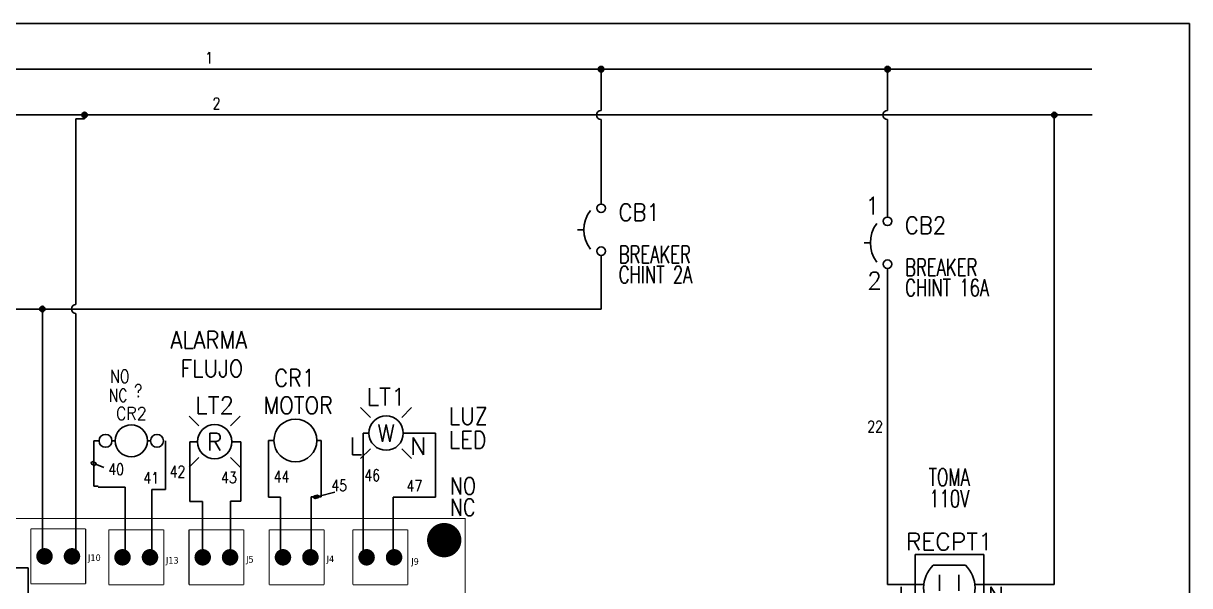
# Model space of a CAD drawing. Header units: millimetres. Extents: x 132.2 to 153, y 110.3 to 126.5.
# Drawn here: x 140.25 to 152.99, y 120.38 to 126.52 of the extents above; entities that cross this region are included whole.
import ezdxf
from ezdxf.enums import TextEntityAlignment as Align

# ---------------------------------------------------------------- set-up
doc = ezdxf.new("R2010")
doc.units = ezdxf.units.MM
doc.linetypes.add('DOT2', pattern=[0.635, 0, -0.635])
doc.linetypes.add('HIDDEN2', pattern=[0.1875, 0.125, -0.0625])
for name, color, linetype in [('12632256', 7, 'Continuous'), ('MISC', 7, 'Continuous'), ('SYMS', 7, 'Continuous'), ('TAGS', 250, 'Continuous'), ('WIRES', 7, 'Continuous'), ('XREF', 7, 'Continuous')]:
    doc.layers.add(name, color=color, linetype=linetype)
for name, color, linetype, true_color in [('DESC', 7, 'Continuous', 0x000000), ('TERMS', 7, 'Continuous', 0x000000), ('WIRENO', 7, 'Continuous', 0x000000)]:
    doc.layers.add(name, color=color, linetype=linetype, true_color=true_color)
doc.styles.get("Standard").update_dxf_attribs({"font": 'tahoma.ttf'})
doc.styles.add('WD', font='romans.shx')

# ---------------------------------------------------------------- blocks, each defined once
blk = doc.blocks.new('HCN1RDUP')
for p, q in [((-0.25, 0.2188), (0.25, 0.2188)), ((-0.25, -0.6562), (-0.25, 0.2188)), ((0.25, 0.2188), (0.25, -0.6562)), ((0.117, 0.1404), (-0.117, 0.1404)), ((-0.0711, 0.071), (-0.0711, -0.0461)), ((0.0695, 0.071), (0.0695, -0.0461)), ((-0.0242, -0.093), (0.0226, -0.093)), ((-0.0242, -0.1249), (-0.0242, -0.093)), ((0.0076, -0.1399), (-0.0092, -0.1399)), ((0.0226, -0.093), (0.0226, -0.1249)), ((0.117, -0.1872), (-0.117, -0.1872)), ((0.117, -0.2346), (-0.117, -0.2346)), ((-0.0711, -0.304), (-0.0711, -0.4211)), ((0.0695, -0.304), (0.0695, -0.4211)), ((-0.0242, -0.468), (0.0226, -0.468)), ((-0.0242, -0.4999), (-0.0242, -0.468)), ((0.0226, -0.468), (0.0226, -0.4999)), ((0.117, -0.5622), (-0.117, -0.5622)), ((0.0076, -0.5149), (-0.0092, -0.5149)), ((0.25, -0.6562), (-0.25, -0.6562))]:
    blk.add_line(p, q)
for centre, radius, start, end in [((0.039, -0.0234), 0.2262, 133.60282, 226.39718), ((-0.039, -0.0234), 0.2262, 313.60282, 46.39718), ((-0.0092, -0.1249), 0.015, 180, 270), ((0.0076, -0.1249), 0.015, 270, 0), ((0.039, -0.3984), 0.2262, 133.60282, 226.39718), ((-0.039, -0.3984), 0.2262, 313.60282, 46.39718), ((-0.0092, -0.4999), 0.015, 180, 270), ((0.0076, -0.4999), 0.015, 270, 0)]:
    blk.add_arc(centre, radius, start, end)
at = {"style": 'WD'}
for tag, width, p in [('INST', 0.7, (0, 1.0446)), ('LOC', 0.7, (0, 0.875)), ('DESC1', 0.7, (0, 0.7187)), ('DESC2', 0.7, (0, 0.5625)), ('RATING1', 0.9, (0, 0.4062))]:
    blk.add_attdef(tag, text='', height=0.125, dxfattribs=dict(at, width=width)).set_placement(p, align=Align.CENTER)
blk.add_attdef('TAG1', text='', height=0.125, dxfattribs=at).set_placement((0, 0.25), align=Align.CENTER)
for tag, p, height, flags in [('FAMILY', (0.2047, 0.1523), 0.01, 9), ('X4TERM01', (-0.1875, 0), 0.0125, 1), ('X1TERM02', (0.1875, 0), 0.0125, 1), ('X8TERM03', (0.0003, -0.1404), 0.0125, 1), ('X4TERM04', (-0.1875, -0.375), 0.0125, 1), ('X1TERM05', (0.1875, -0.375), 0.0125, 1), ('X8TERM06', (0.0003, -0.5154), 0.0125, 1)]:
    blk.add_attdef(tag, p, '', height=height, dxfattribs=dict(at, flags=flags))
at = {"linetype": 'Continuous', "style": 'WD', "flags": 9}
for tag, p in [('MFG', (0.2278, 0.0887)), ('CAT', (0.2297, 0.1082)), ('ASSYCODE', (0.23, 0.0714))]:
    blk.add_attdef(tag, text='', height=0.01, dxfattribs=at).set_placement(p, align=Align.CENTER)
at = {"linetype": 'Continuous', "style": 'WD', "flags": 8}
for tag, p in [('TERM01', (-0.2812, -0.0158)), ('TERM04', (-0.2812, -0.3907))]:
    blk.add_attdef(tag, text='', height=0.125, dxfattribs=at).set_placement(p, align=Align.TOP_RIGHT)
for tag, p in [('TERM02', (0.2812, -0.0158)), ('TERM05', (0.2812, -0.3907)), ('TERM06', (0.0802, -0.5866))]:
    blk.add_attdef(tag, text='', height=0.125, dxfattribs=at).set_placement(p, align=Align.TOP_LEFT)
blk = doc.blocks.new('VCB1')
at = {"linetype": 'HIDDEN2'}
blk.add_line((-0.1712, 0), (-0.125, 0), dxfattribs=at)
for centre in [(0, 0.1562), (0, -0.1562)]:
    blk.add_circle(centre, 0.0312)
blk.add_arc((0.1094, 0), 0.2344, 143.1301, 216.8699)
at = {"style": 'WD'}
for tag, p, width in [('INST', (0.2188, 0.3883), 0.7), ('LOC', (0.2188, 0.2188), 0.7), ('TAG1', (0.1269, 0.0644), 0.9), ('XREF', (0.1287, -0.09), 0.7), ('DESC1', (0.1287, -0.242), 0.7), ('DESC2', (0.1287, -0.3893), 0.7)]:
    blk.add_attdef(tag, p, '', height=0.125, dxfattribs=dict(at, width=width))
at = {"linetype": 'Continuous', "style": 'WD'}
for tag, height, flags, p in [('TERM01', 0.125, 8, (-0.055, 0.2066)), ('MFG', 0.01, 9, (-0.1421, -0.0881)), ('CAT', 0.01, 9, (-0.1421, -0.0731))]:
    blk.add_attdef(tag, text='', height=height, dxfattribs=dict(at, flags=flags)).set_placement(p, align=Align.RIGHT)
at = {"style": 'WD', "width": 0.7}
blk.add_attdef('RATING1', text='', height=0.125, dxfattribs=at).set_placement((-0.1875, 0.0625), align=Align.RIGHT)
at = {"color": 7, "style": 'WD', "flags": 1}
for tag, p in [('X2TERM01', (0, 0.1875)), ('X8TERM02', (0, -0.1875))]:
    blk.add_attdef(tag, p, '', height=0.0125, dxfattribs=at)
at = {"color": 7, "style": 'WD'}
for tag, p in [('X4LINK', (-0.25, 0)), ('X1LINK', (0, 0))]:
    blk.add_attdef(tag, p, '', height=0.01, dxfattribs=at)
at = {"style": 'WD', "flags": 9}
for tag, p in [('FAMILY', (-0.1421, -0.0365)), ('CONTACT', (-0.1288, -0.1291))]:
    blk.add_attdef(tag, text='', height=0.01, dxfattribs=at).set_placement(p, align=Align.RIGHT)
at = {"linetype": 'Continuous', "style": 'WD', "flags": 9}
blk.add_attdef('ASSYCODE', text='', height=0.01, dxfattribs=at).set_placement((-0.1533, -0.1061), align=Align.CENTER)
at = {"linetype": 'Continuous', "style": 'WD', "flags": 8}
blk.add_attdef('TERM02', text='', height=0.125, dxfattribs=at).set_placement((-0.0407, -0.2134), align=Align.TOP_RIGHT)
blk = doc.blocks.new('WD_WNH')
at = {"linetype": 'Continuous', "style": 'WD', "width": 0.8}
blk.add_attdef('WIRENO', text='', height=0.125, dxfattribs=at).set_placement((0, 0.062), align=Align.CENTER)
at = {"style": 'WD', "flags": 1}
for tag, p in [('W01USER', (0, 0.078)), ('W02USER', (0, 0.07)), ('W03USER', (0, 0.062)), ('W04USER', (0, 0.055)), ('W05USER', (0, 0.047)), ('W06USER', (0, 0.039)), ('W07USER', (0, 0.031)), ('W08USER', (0, 0.023)), ('W09USER', (0, 0.016)), ('W10USER', (0, 0.008))]:
    blk.add_attdef(tag, text='', height=0.005, dxfattribs=at).set_placement(p, align=Align.CENTER)
blk = doc.blocks.new('WDDOT')
for radius in [0.03, 0.0187, 0.00929]:
    blk.add_circle((0, 0), radius)
blk = doc.blocks.new('WD_WNV')
at = {"linetype": 'Continuous', "style": 'WD', "width": 0.8}
blk.add_attdef('WIRENO', text='', height=0.125, dxfattribs=at).set_placement((-0.05, 0), align=Align.MIDDLE_RIGHT)
at = {"style": 'WD', "flags": 1}
for tag, p in [('W01USER', (-0.062, 0.094)), ('W02USER', (-0.062, 0.086)), ('W03USER', (-0.062, 0.078)), ('W04USER', (-0.062, 0.07)), ('W05USER', (-0.062, 0.062)), ('W06USER', (-0.062, 0.055)), ('W07USER', (-0.062, 0.047)), ('W08USER', (-0.062, 0.039)), ('W09USER', (-0.062, 0.031)), ('W10USER', (-0.062, 0.023))]:
    blk.add_attdef(tag, text='', height=0.005, dxfattribs=at).set_placement(p, align=Align.CENTER)
blk = doc.blocks.new('EPAD')
at = {"const_width": 0.5}
blk.add_lwpolyline([(-0.25, 0, 1), (0.25, 0, 1)], format="xyb", close=True, dxfattribs=at)
blk = doc.blocks.new('tar')
at = {"const_width": 0.008}
for points in [[(141.3131, 117.5781), (144.9051, 117.5781), (144.9051, 121.9001), (141.3131, 121.9001), (141.3131, 117.5781)], [(141.7421, 121.8241), (141.7421, 121.4241)], [(141.7421, 121.8241), (142.1421, 121.8241)], [(142.1421, 121.8241), (142.1421, 121.4241)], [(142.3101, 121.8171), (142.3101, 121.4171)], [(142.3101, 121.8171), (142.7101, 121.8171)], [(142.7101, 121.8171), (142.7101, 121.4171)], [(142.8941, 121.8171), (142.8941, 121.4171)], [(142.8941, 121.8171), (143.2931, 121.8171)], [(143.2931, 121.8171), (143.2931, 121.4171)], [(143.4781, 121.8171), (143.4781, 121.4171)], [(143.4781, 121.8171), (143.8781, 121.8171)], [(143.8781, 121.8171), (143.8781, 121.4171)], [(144.0871, 121.8171), (144.0871, 121.4171)], [(144.0871, 121.8171), (144.4871, 121.8171)], [(144.4871, 121.8171), (144.4871, 121.4171)], [(141.7421, 121.4241), (142.1421, 121.4241)], [(142.3101, 121.4171), (142.7101, 121.4171)], [(142.8941, 121.4171), (143.2931, 121.4171)], [(143.4781, 121.4171), (143.8781, 121.4171)], [(144.0871, 121.4171), (144.4871, 121.4171)]]:
    blk.add_lwpolyline(points, dxfattribs=at)
blk.add_lwpolyline([(141.7221, 120.2191), (141.7221, 121.5401), (141.3761, 121.5401), (141.3761, 120.2191), (141.7221, 120.2191)])
for centre in [(144.7521, 121.7421), (141.8421, 121.6241), (142.0421, 121.6241), (142.4101, 121.6171), (142.6101, 121.6171), (142.9941, 121.6171), (143.1931, 121.6171), (143.5781, 121.6171), (143.7781, 121.6171), (144.1871, 121.6171), (144.3871, 121.6171)]:
    blk.add_circle(centre, 0.03)
for p, xscale, yscale in [((144.7521, 121.7421), 0.25, 0.25), ((141.8421, 121.6241), 0.12, 0.12), ((142.0421, 121.6241), 0.12, 0.12), ((142.4101, 121.6171), 0.12, 0.12), ((142.6101, 121.6171), 0.12, 0.12), ((142.9941, 121.6171), 0.12, 0.12), ((143.1931, 121.6171), 0.12, 0.12), ((143.5781, 121.6171), 0.12, 0.12), ((143.7781, 121.6171), 0.12, 0.12), ((144.1871, 121.6171), 0.12, 0.12), ((144.3871, 121.6171), 0.12, 0.12)]:
    blk.add_blockref('EPAD', p, dxfattribs=dict(xscale=xscale, yscale=yscale))
at = {"layer": '12632256', "width": 1.041667}
for s, p in [('J10', (142.1591, 121.5901)), ('J13', (142.7261, 121.5711)), ('J5', (143.3101, 121.5781)), ('J4', (143.8961, 121.5821)), ('J9', (144.5121, 121.5631))]:
    blk.add_text(s, height=0.048, dxfattribs=at).set_placement(p)
blk = doc.blocks.new('HLT1W')
for p, q in [((-0.1149, 0.1149), (-0.1856, 0.1856)), ((0.1149, 0.1149), (0.1856, 0.1856)), ((-0.1149, -0.1149), (-0.1856, -0.1856)), ((0.1149, -0.1149), (0.1856, -0.1856))]:
    blk.add_line(p, q)
blk.add_circle((0, 0), 0.125)
at = {"style": 'WD', "width": 0.7}
for tag, p in [('INST', (0.0055, 0.5282)), ('LOC', (0.0055, 0.3586))]:
    blk.add_attdef(tag, text='', height=0.125, dxfattribs=at).set_placement(p, align=Align.CENTER)
at = {"style": 'WD'}
blk.add_attdef('TAG1', text='', height=0.125, dxfattribs=at).set_placement((0, 0.2024), align=Align.CENTER)
at = {"style": 'WD', "flags": 9}
blk.add_attdef('FAMILY', text='', height=0.01, dxfattribs=at).set_placement((-0.0053, 0.1606), align=Align.CENTER)
at = {"linetype": 'Continuous', "style": 'WD', "flags": 9}
blk.add_attdef('ASSYCODE', text='', height=0.01, dxfattribs=at).set_placement((-0.001, 0.0957), align=Align.CENTER)
at = {"linetype": 'Continuous', "style": 'WD', "flags": 1}
for tag, p in [('MFG', (0, 0.1208)), ('CAT', (0, 0.1403))]:
    blk.add_attdef(tag, text='', height=0.01, dxfattribs=at).set_placement(p, align=Align.MIDDLE)
at = {"style": 'WD'}
for tag, p, width in [('DESC1', (1.125, 0), 0.9), ('WDTAGALT', (1.125, -0.3125), 0.7)]:
    blk.add_attdef(tag, p, '', height=0.125, dxfattribs=dict(at, width=width))
blk.add_attdef('COLOR', text='', height=0.125, dxfattribs=at).set_placement((0, 0), align=Align.MIDDLE)
at = {"style": 'WD', "flags": 1}
for tag, p in [('X4TERM01', (-0.125, 0)), ('X1TERM02', (0.125, 0))]:
    blk.add_attdef(tag, p, '', height=0.0125, dxfattribs=at)
at = {"linetype": 'Continuous', "style": 'WD', "flags": 8}
blk.add_attdef('TERM01', text='', height=0.125, dxfattribs=at).set_placement((-0.175, -0.0314), align=Align.TOP_RIGHT)
blk.add_attdef('TERM02', text='', height=0.125, dxfattribs=at).set_placement((0.175, -0.0314), align=Align.TOP_LEFT)
at = {"style": 'WD', "width": 0.9}
blk.add_attdef('DESC2', text='', height=0.125, dxfattribs=at).set_placement((1.125, -0.0312), align=Align.TOP_LEFT)
blk = doc.blocks.new('HLT1R')
for p, q in [((-0.1149, 0.1149), (-0.1856, 0.1856)), ((0.1149, 0.1149), (0.1856, 0.1856)), ((-0.1149, -0.1149), (-0.1856, -0.1856)), ((0.1149, -0.1149), (0.1856, -0.1856))]:
    blk.add_line(p, q)
blk.add_circle((0, 0), 0.125)
at = {"style": 'WD', "width": 0.7}
for tag, p in [('INST', (0.0055, 0.5282)), ('LOC', (0.0055, 0.3586))]:
    blk.add_attdef(tag, text='', height=0.125, dxfattribs=at).set_placement(p, align=Align.CENTER)
at = {"style": 'WD'}
blk.add_attdef('TAG1', text='', height=0.125, dxfattribs=at).set_placement((0, 0.2024), align=Align.CENTER)
at = {"style": 'WD', "flags": 9}
blk.add_attdef('FAMILY', text='', height=0.01, dxfattribs=at).set_placement((-0.0053, 0.1606), align=Align.CENTER)
at = {"linetype": 'Continuous', "style": 'WD', "flags": 9}
blk.add_attdef('ASSYCODE', text='', height=0.01, dxfattribs=at).set_placement((-0.0032, 0.0979), align=Align.CENTER)
at = {"linetype": 'Continuous', "style": 'WD', "flags": 1}
for tag, p in [('MFG', (0, 0.1208)), ('CAT', (0, 0.1403))]:
    blk.add_attdef(tag, text='', height=0.01, dxfattribs=at).set_placement(p, align=Align.MIDDLE)
at = {"style": 'WD'}
for tag, p, width in [('DESC1', (1.125, 0), 0.9), ('WDTAGALT', (1.125, -0.3125), 0.7)]:
    blk.add_attdef(tag, p, '', height=0.125, dxfattribs=dict(at, width=width))
blk.add_attdef('COLOR', text='', height=0.125, dxfattribs=at).set_placement((0, 0), align=Align.MIDDLE)
at = {"style": 'WD', "flags": 1}
for tag, p in [('X4TERM01', (-0.125, 0)), ('X1TERM02', (0.125, 0))]:
    blk.add_attdef(tag, p, '', height=0.0125, dxfattribs=at)
at = {"linetype": 'Continuous', "style": 'WD', "flags": 8}
blk.add_attdef('TERM01', text='', height=0.125, dxfattribs=at).set_placement((-0.175, -0.0314), align=Align.TOP_RIGHT)
blk.add_attdef('TERM02', text='', height=0.125, dxfattribs=at).set_placement((0.175, -0.0314), align=Align.TOP_LEFT)
at = {"style": 'WD', "width": 0.9}
blk.add_attdef('DESC2', text='', height=0.125, dxfattribs=at).set_placement((1.125, -0.0312), align=Align.TOP_LEFT)
blk = doc.blocks.new('HCR1')
blk.add_circle((0, 0), 0.1562)
at = {"style": 'WD'}
for tag, width, p in [('INST', 0.7, (0.0055, 0.5282)), ('LOC', 0.7, (0.0055, 0.3586)), ('TAG1', 0.9, (0, 0.2024))]:
    blk.add_attdef(tag, text='', height=0.125, dxfattribs=dict(at, width=width)).set_placement(p, align=Align.CENTER)
at = {"style": 'WD', "flags": 9}
blk.add_attdef('FAMILY', text='', height=0.01, dxfattribs=at).set_placement((-0.0053, 0.1698), align=Align.CENTER)
at = {"style": 'WD'}
for tag, p, width in [('DESC1', (1.126, 0.0757), 0.9), ('DESC2', (1.126, -0.0806), 0.9), ('DESC3', (1.126, -0.2368), 0.9), ('XREFNO', (1.3591, -0.3931), 0.8), ('XREFNC', (1.3591, -0.5493), 0.8)]:
    blk.add_attdef(tag, p, '', height=0.125, dxfattribs=dict(at, width=width))
at = {"linetype": 'Continuous', "style": 'WD', "flags": 9}
blk.add_attdef('ASSYCODE', text='', height=0.01, dxfattribs=at).set_placement((0, 0.125), align=Align.CENTER)
at = {"linetype": 'Continuous', "style": 'WD', "flags": 1}
for tag, p in [('MFG', (0, 0.1404)), ('CAT', (0, 0.1593))]:
    blk.add_attdef(tag, text='', height=0.01, dxfattribs=at).set_placement(p, align=Align.MIDDLE)
at = {"style": 'WD', "flags": 1}
for tag, p in [('X4TERM01', (-0.1562, 0)), ('X1TERM02', (0.1562, 0))]:
    blk.add_attdef(tag, p, '', height=0.0125, dxfattribs=at)
at = {"linetype": 'Continuous', "style": 'WD'}
blk.add_attdef('TERM01', text='', height=0.125, dxfattribs=at).set_placement((-0.2, -0.0662), align=Align.TOP_RIGHT)
blk.add_attdef('TERM02', text='', height=0.125, dxfattribs=at).set_placement((0.2, -0.0662), align=Align.TOP_LEFT)
at = {"style": 'WD', "width": 0.8, "flags": 8}
for tag, p in [('NO', (1.126, -0.3931)), ('NC', (1.126, -0.5493))]:
    blk.add_attdef(tag, p, '', height=0.125, dxfattribs=at)
blk = doc.blocks.new('HCR1T')
for p, q in [((-0.156, 0), (-0.188, 0)), ((0.188, 0), (0.156, 0))]:
    blk.add_line(p, q)
for centre, radius in [((0, 0), 0.156), ((-0.25, 0), 0.0625), ((0.25, 0), 0.0625)]:
    blk.add_circle(centre, radius)
at = {"style": 'WD'}
for tag, width, p in [('INST', 0.7, (0, 0.528)), ('LOC', 0.7, (0, 0.359)), ('TAG1', 0.9, (0, 0.202))]:
    blk.add_attdef(tag, text='', height=0.125, dxfattribs=dict(at, width=width)).set_placement(p, align=Align.CENTER)
at = {"linetype": 'Continuous', "style": 'WD', "flags": 9}
blk.add_attdef('ASSYCODE', text='', height=0.01, dxfattribs=at).set_placement((0, 0.109), align=Align.CENTER)
at = {"style": 'WD', "flags": 9}
blk.add_attdef('FAMILY', text='', height=0.01, dxfattribs=at).set_placement((-0.005, 0.17), align=Align.CENTER)
at = {"linetype": 'Continuous', "style": 'WD', "flags": 1}
for tag, p in [('MFG', (0, 0.14)), ('CAT', (0, 0.159))]:
    blk.add_attdef(tag, text='', height=0.01, dxfattribs=at).set_placement(p, align=Align.MIDDLE)
at = {"style": 'WD'}
for tag, p, width in [('DESC1', (1.126, 0.076), 0.9), ('DESC2', (1.126, -0.081), 0.9), ('DESC3', (1.126, -0.237), 0.9), ('XREFNO', (1.359, -0.393), 0.8), ('XREFNC', (1.359, -0.549), 0.8)]:
    blk.add_attdef(tag, p, '', height=0.125, dxfattribs=dict(at, width=width))
at = {"linetype": 'Continuous', "style": 'WD', "width": 0.8, "flags": 8}
for tag, p in [('TERM01', (-0.25, 0)), ('TERM02', (0.25, 0))]:
    blk.add_attdef(tag, text='', height=0.0625, dxfattribs=at).set_placement(p, align=Align.MIDDLE_CENTER)
at = {"style": 'WD', "flags": 1}
for tag, p in [('X4TERM01', (-0.312, 0)), ('X1TERM02', (0.312, 0))]:
    blk.add_attdef(tag, p, '', height=0.0125, dxfattribs=at)
at = {"style": 'WD', "width": 0.8, "flags": 8}
for tag, p in [('NO', (1.126, -0.393)), ('NC', (1.126, -0.549))]:
    blk.add_attdef(tag, p, '', height=0.125, dxfattribs=at)

msp = doc.modelspace()

# ---------------------------------------------------------------- linework, layer by layer
at = {"color": 7, "linetype": 'Continuous'}
for p, q in [((152.987, 126.521), (132.237, 126.521)), ((152.987, 110.336), (152.987, 126.521))]:
    msp.add_line(p, q, dxfattribs=at)
at = {"layer": 'WIRENO', "linetype": 'ByBlock', "lineweight": 25}
for points in [[(141.132, 121.672), (141.05, 121.705), (141.041, 121.725), (141.012, 121.737), (140.991, 121.728), (141, 121.708), (141.029, 121.696), (141.039, 121.701)], [(143.651, 121.403), (143.48, 121.36), (143.461, 121.371), (143.431, 121.364), (143.419, 121.345), (143.438, 121.333), (143.469, 121.341), (143.474, 121.35)]]:
    msp.add_lwpolyline(points, dxfattribs=at)
at = {"layer": 'WIRES'}
for p, q in [((132.64, 126.021), (151.919, 126.021)), ((132.797, 125.521), (151.922, 125.521))]:
    msp.add_line(p, q, dxfattribs=at)
at = {"layer": 'WIRES', "linetype": 'ByBlock', "lineweight": 25}
for p, q in [((146.56, 125.571), (146.56, 126.021)), ((149.688, 125.571), (149.688, 126.021)), ((140.826, 123.453), (140.826, 125.479)), ((140.826, 125.479), (140.92, 125.479)), ((140.92, 125.479), (140.92, 125.521)), ((146.56, 124.549), (146.56, 125.471)), ((149.688, 124.408), (149.688, 125.471)), ((151.509, 120.395), (151.509, 125.521)), ((146.56, 123.403), (146.56, 123.987)), ((149.688, 123.845), (149.688, 120.395)), ((140.459, 123.403), (136.542, 123.403)), ((140.459, 120.665), (140.459, 123.403)), ((140.459, 123.403), (146.56, 123.403)), ((140.826, 120.714), (140.826, 123.353)), ((143.963, 120.666), (143.963, 122.048)), ((143.963, 122.048), (144.026, 122.048)), ((144.751, 122.048), (144.401, 122.048)), ((144.751, 121.348), (144.751, 122.048)), ((141.078, 121.964), (141.02, 121.964)), ((141.02, 121.964), (141.02, 121.469)), ((141.804, 121.964), (141.804, 121.434)), ((142.07, 121.301), (142.07, 121.954)), ((142.07, 121.954), (142.153, 121.954)), ((142.625, 121.954), (142.528, 121.954)), ((142.625, 121.304), (142.625, 121.954)), ((142.928, 121.349), (142.928, 121.968)), ((142.928, 121.968), (142.988, 121.968)), ((143.503, 121.968), (143.457, 121.968)), ((143.503, 121.352), (143.503, 121.968)), ((141.02, 121.469), (141.067, 121.469)), ((141.362, 121.457), (141.067, 121.457)), ((141.362, 120.657), (141.362, 121.457)), ((141.804, 121.434), (141.654, 121.434)), ((141.654, 121.434), (141.654, 120.709)), ((142.206, 121.301), (142.07, 121.301)), ((142.206, 120.648), (142.206, 121.301)), ((142.515, 120.737), (142.515, 121.304)), ((142.515, 121.304), (142.625, 121.304)), ((143.061, 121.349), (142.928, 121.349)), ((143.061, 120.731), (143.061, 121.349)), ((143.396, 120.737), (143.396, 121.352)), ((143.396, 121.352), (143.503, 121.352)), ((144.29, 120.649), (144.29, 121.348)), ((144.29, 121.348), (144.751, 121.348)), ((149.688, 120.395), (150.081, 120.395)), ((150.644, 120.395), (151.509, 120.395))]:
    msp.add_line(p, q, dxfattribs=at)
for centre in [(146.56, 125.521), (149.688, 125.521), (140.826, 123.403)]:
    msp.add_arc(centre, 0.05, 90, 270, dxfattribs=at)

# ---------------------------------------------------------------- block references
at = {"layer": 'SYMS', "linetype": 'ByBlock', "lineweight": 25}
for p in [(146.56, 126.021), (149.688, 126.021), (140.92, 125.521), (151.509, 125.521), (140.459, 123.403)]:
    msp.add_blockref('WDDOT', p, dxfattribs=at)
at = {"layer": 'SYMS'}
ref = msp.add_blockref('VCB1', (149.688, 124.126), dxfattribs=dict(at, xscale=1.5, yscale=1.5, zscale=1.5))
ref.add_attrib('DESC2', 'CHINT 16A', (149.881, 123.543), dxfattribs={"layer": 'DESC', "height": 0.1875, "style": 'WD', "width": 0.7})
ref.add_attrib('DESC1', 'BREAKER', (149.881, 123.764), dxfattribs={"layer": 'DESC', "height": 0.1875, "style": 'WD', "width": 0.7})
ref.add_attrib('TAG1', 'CB2', (149.878, 124.223), dxfattribs={"layer": 'TAGS', "height": 0.1875, "style": 'WD', "width": 0.9})
ref.add_attrib('TERM02', '2', dxfattribs={"layer": 'TERMS', "linetype": 'Continuous', "height": 0.188, "style": 'WD', "flags": 8}).set_placement((149.627, 123.806), align=Align.TOP_RIGHT)
ref.add_attrib('TERM01', '1', dxfattribs={"layer": 'TERMS', "linetype": 'Continuous', "height": 0.188, "style": 'WD', "flags": 8}).set_placement((149.605, 124.436), align=Align.RIGHT)
at = {"layer": 'SYMS', "linetype": 'DOT2', "lineweight": 50}
ref = msp.add_blockref('VCB1', (146.56, 124.268), dxfattribs=dict(at, xscale=1.5, yscale=1.5, zscale=1.5))
ref.add_attrib('DESC2', 'CHINT 2A', (146.753, 123.684), dxfattribs={"layer": 'DESC', "height": 0.1875, "style": 'WD', "width": 0.7})
ref.add_attrib('DESC1', 'BREAKER', (146.753, 123.905), dxfattribs={"layer": 'DESC', "height": 0.1875, "style": 'WD', "width": 0.7})
ref.add_attrib('TAG1', 'CB1', (146.751, 124.365), dxfattribs={"layer": 'TAGS', "height": 0.1875, "style": 'WD', "width": 0.9})
at = {"layer": 'SYMS'}
ref = msp.add_blockref('HLT1R', (142.34, 121.954), dxfattribs=dict(at, xscale=1.5, yscale=1.5, zscale=1.5))
ref.add_attrib('DESC2', 'FLUJO', dxfattribs={"layer": 'DESC', "height": 0.1875, "style": 'WD', "width": 0.9}).set_placement((141.966, 122.847), align=Align.TOP_LEFT)
ref.add_attrib('DESC1', 'ALARMA', (141.858, 122.973), dxfattribs={"layer": 'DESC', "height": 0.1875, "style": 'WD', "width": 0.9})
ref.add_attrib('TAG1', 'LT2', dxfattribs={"layer": 'TAGS', "height": 0.1875, "style": 'WD'}).set_placement((142.34, 122.258), align=Align.CENTER)
ref.add_attrib('COLOR', 'R', dxfattribs={"layer": 'MISC', "height": 0.188, "style": 'WD'}).set_placement((142.34, 121.954), align=Align.MIDDLE)
at = {"layer": 'SYMS', "linetype": 'ByBlock', "lineweight": 25}
ref = msp.add_blockref('HCR1T', (141.43, 121.964), dxfattribs=dict(at, xscale=1.125, yscale=1.125, zscale=1.125))
ref.add_attrib('NC', 'NC', (141.182, 122.39), dxfattribs={"layer": 'MISC', "height": 0.1406, "style": 'WD', "width": 0.8, "flags": 8})
ref.add_attrib('NO', 'NO', (141.199, 122.597), dxfattribs={"layer": 'MISC', "height": 0.1406, "style": 'WD', "width": 0.8, "flags": 8})
ref.add_attrib('XREFNO', '?', (141.463, 122.44), dxfattribs={"layer": 'XREF', "height": 0.141, "style": 'WD', "width": 0.8})
ref.add_attrib('TAG1', 'CR2', dxfattribs={"layer": 'TAGS', "height": 0.1406, "style": 'WD', "width": 0.9}).set_placement((141.43, 122.192), align=Align.CENTER)
ref = msp.add_blockref('HCR1', (143.222, 121.968), dxfattribs=dict(at, xscale=1.5, yscale=1.5, zscale=1.5))
ref.add_attrib('NC', 'NC', (144.911, 121.144), dxfattribs={"layer": 'MISC', "height": 0.1875, "style": 'WD', "width": 0.8, "flags": 8})
ref.add_attrib('NO', 'NO', (144.911, 121.378), dxfattribs={"layer": 'MISC', "height": 0.1875, "style": 'WD', "width": 0.8, "flags": 8})
ref.add_attrib('DESC1', 'MOTOR', (142.873, 122.258), dxfattribs={"layer": 'DESC', "height": 0.1875, "style": 'WD', "width": 0.9})
ref.add_attrib('TAG1', 'CR1', dxfattribs={"layer": 'TAGS', "height": 0.1875, "style": 'WD', "width": 0.9}).set_placement((143.214, 122.557), align=Align.CENTER)
at = {"layer": 'SYMS'}
ref = msp.add_blockref('HLT1W', (144.213, 122.048), dxfattribs=dict(at, xscale=1.5, yscale=1.5, zscale=1.5))
ref.add_attrib('DESC2', 'LED', dxfattribs={"layer": 'DESC', "height": 0.1875, "style": 'WD', "width": 0.9}).set_placement((144.898, 122.068), align=Align.TOP_LEFT)
ref.add_attrib('DESC1', 'LUZ ', (144.898, 122.14), dxfattribs={"layer": 'DESC', "height": 0.1875, "style": 'WD', "width": 0.9})
ref.add_attrib('TERM02', 'N', dxfattribs={"layer": 'TERMS', "linetype": 'Continuous', "height": 0.188, "style": 'WD', "flags": 8}).set_placement((144.476, 122.001), align=Align.TOP_LEFT)
ref.add_attrib('TERM01', 'L', dxfattribs={"layer": 'TERMS', "linetype": 'Continuous', "height": 0.188, "style": 'WD', "flags": 8}).set_placement((143.951, 122.001), align=Align.TOP_RIGHT)
ref.add_attrib('TAG1', 'LT1', dxfattribs={"layer": 'TAGS', "height": 0.1875, "style": 'WD'}).set_placement((144.213, 122.351), align=Align.CENTER)
ref.add_attrib('COLOR', 'W', dxfattribs={"layer": 'MISC', "height": 0.188, "style": 'WD'}).set_placement((144.213, 122.048), align=Align.MIDDLE)
ref = msp.add_blockref('HCN1RDUP', (150.363, 120.395), dxfattribs=dict(at, xscale=1.5, yscale=1.5, zscale=1.5))
ref.add_attrib('TERM04', 'G', dxfattribs={"layer": 'TERMS', "linetype": 'Continuous', "height": 0.188, "style": 'WD', "flags": 8}).set_placement((149.941, 119.809), align=Align.TOP_RIGHT)
ref.add_attrib('TERM01', 'L', dxfattribs={"layer": 'TERMS', "linetype": 'Continuous', "height": 0.188, "style": 'WD', "flags": 8}).set_placement((149.941, 120.372), align=Align.TOP_RIGHT)
ref.add_attrib('TERM02', 'N', dxfattribs={"layer": 'TERMS', "linetype": 'Continuous', "height": 0.188, "style": 'WD', "flags": 8}).set_placement((150.784, 120.372), align=Align.TOP_LEFT)
ref.add_attrib('DESC2', '110V', dxfattribs={"layer": 'DESC', "height": 0.1875, "style": 'WD', "width": 0.7}).set_placement((150.363, 121.239), align=Align.CENTER)
ref.add_attrib('DESC1', 'TOMA', dxfattribs={"layer": 'DESC', "height": 0.1875, "style": 'WD', "width": 0.7}).set_placement((150.363, 121.473), align=Align.CENTER)
ref.add_attrib('TAG1', 'RECPT1', dxfattribs={"layer": 'TAGS', "height": 0.1875, "style": 'WD'}).set_placement((150.363, 120.77), align=Align.CENTER)
at = {"layer": 'TERMS', "linetype": 'ByBlock', "lineweight": 25, "xscale": 1.5, "yscale": 1.5, "zscale": 1.5}
msp.add_blockref('tar', (-72.281, -61.733), dxfattribs=at)
at = {"layer": 'WIRENO'}
ref = msp.add_blockref('WD_WNH', (142.28, 126.021), dxfattribs=at)
ref.add_attrib('WIRENO', '1', dxfattribs={"linetype": 'Continuous', "height": 0.125, "style": 'WD', "width": 0.8}).set_placement((142.28, 126.083), align=Align.CENTER)
ref = msp.add_blockref('WD_WNH', (142.36, 125.521), dxfattribs=at)
ref.add_attrib('WIRENO', '2', dxfattribs={"linetype": 'Continuous', "height": 0.125, "style": 'WD', "width": 0.8}).set_placement((142.36, 125.584), align=Align.CENTER)
at = {"layer": 'WIRENO', "linetype": 'ByBlock', "lineweight": 25}
ref = msp.add_blockref('WD_WNV', (149.688, 122.12), dxfattribs=at)
ref.add_attrib('WIRENO', '22', dxfattribs={"linetype": 'Continuous', "height": 0.125, "style": 'WD', "width": 0.8}).set_placement((149.638, 122.12), align=Align.MIDDLE_RIGHT)
ref = msp.add_blockref('WD_WNV', (141.02, 121.716), dxfattribs=at)
ref.add_attrib('WIRENO', '40', dxfattribs={"linetype": 'Continuous', "height": 0.125, "style": 'WD', "width": 0.8}).set_placement((141.179, 121.654), align=Align.MIDDLE_LEFT)
ref = msp.add_blockref('WD_WNV', (142.07, 121.628), dxfattribs=at)
ref.add_attrib('WIRENO', '42', dxfattribs={"linetype": 'Continuous', "height": 0.125, "style": 'WD', "width": 0.8}).set_placement((142.02, 121.628), align=Align.MIDDLE_RIGHT)
ref = msp.add_blockref('WD_WNV', (142.928, 121.658), dxfattribs=at)
ref.add_attrib('WIRENO', '44', dxfattribs={"linetype": 'Continuous', "height": 0.125, "style": 'WD', "width": 0.8}).set_placement((143.156, 121.573), align=Align.MIDDLE_RIGHT)
ref = msp.add_blockref('WD_WNV', (143.963, 121.219), dxfattribs=at)
ref.add_attrib('WIRENO', '46', dxfattribs={"linetype": 'Continuous', "height": 0.125, "style": 'WD', "width": 0.8}).set_placement((144.146, 121.588), align=Align.MIDDLE_RIGHT)
ref = msp.add_blockref('WD_WNH', (141.729, 121.434), dxfattribs=at)
ref.add_attrib('WIRENO', '41', dxfattribs={"linetype": 'Continuous', "height": 0.125, "style": 'WD', "width": 0.8}).set_placement((141.648, 121.497), align=Align.CENTER)
ref = msp.add_blockref('WD_WNH', (142.576, 121.954), dxfattribs=at)
ref.add_attrib('WIRENO', '43', dxfattribs={"linetype": 'Continuous', "height": 0.125, "style": 'WD', "width": 0.8}).set_placement((142.497, 121.502), align=Align.CENTER)
ref = msp.add_blockref('WD_WNH', (143.45, 121.352), dxfattribs=at)
ref.add_attrib('WIRENO', '45', dxfattribs={"linetype": 'Continuous', "height": 0.125, "style": 'WD', "width": 0.8}).set_placement((143.7, 121.415), align=Align.CENTER)
ref = msp.add_blockref('WD_WNH', (144.521, 121.348), dxfattribs=at)
ref.add_attrib('WIRENO', '47', dxfattribs={"linetype": 'Continuous', "height": 0.125, "style": 'WD', "width": 0.8}).set_placement((144.521, 121.411), align=Align.CENTER)

doc.saveas('drawing.dxf')
